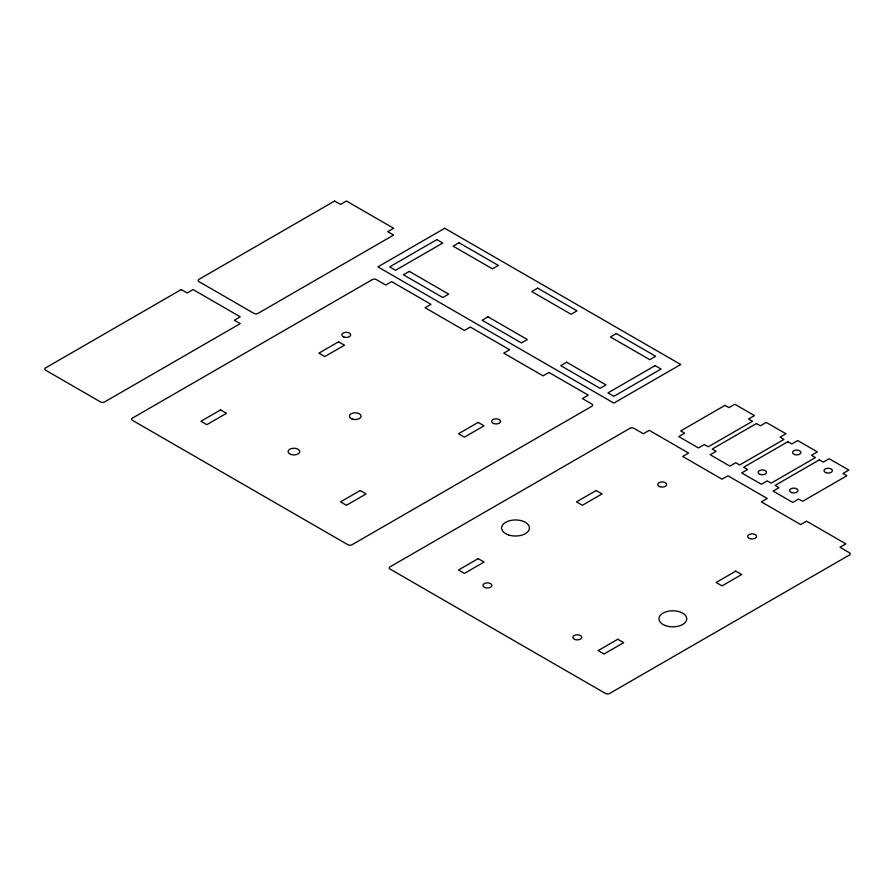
<?xml version="1.0" encoding="UTF-8"?>
<svg xmlns="http://www.w3.org/2000/svg" width="895" height="895" viewBox="0 0 895 895"><rect width="100%" height="100%" fill="white"/><g stroke="black" fill="none" stroke-linecap="round" stroke-linejoin="round"><path stroke-width="1.34" d="M181.249 289.566L45.567 367.912A2.786 1.611 0 0 0 45.567 370.183L100.62 401.967A2.786 1.611 0 0 0 104.558 401.967L240.24 323.632L234.345 320.22L240.24 316.819L193.04 289.566L187.144 292.978L181.249 289.566M334.629 201.017L198.947 279.352A2.786 1.611 0 0 0 198.947 281.623L254.001 313.418A2.786 1.611 0 0 0 257.939 313.418L393.621 235.072L387.725 231.671L393.621 228.27L346.421 201.017L340.525 204.418L334.629 201.017M444.748 228.27L377.891 266.867L613.858 403.097L680.715 364.5L444.748 228.27M436.883 239.614L389.683 266.867L395.59 270.268L442.779 243.026L436.883 239.614M372.387 279.576L132.482 418.088A2.786 1.611 0 0 0 132.482 420.359L347.998 544.786A2.786 1.611 0 0 0 351.936 544.786L591.841 406.285A2.786 1.611 0 0 0 591.841 404.014L582.399 398.566L588.295 395.154L548.971 372.454L543.064 375.855L503.74 353.145L509.635 349.744L470.311 327.033L464.415 330.445L425.08 307.735L430.987 304.334L391.652 281.623L385.756 285.035L376.314 279.576A2.786 1.611 0 0 0 372.387 279.576M409.351 271.409L403.455 274.81L442.779 297.52L448.675 294.108L409.351 271.409M459.001 242.735L453.105 246.147L492.429 268.847L498.336 265.446L459.001 242.735M220.573 409.91L200.905 421.265L206.812 424.678L226.469 413.322L220.573 409.91M338.556 341.8L318.9 353.145L324.795 356.557L344.463 345.201L338.556 341.8M488.01 316.819L482.114 320.22L521.438 342.93L527.334 339.529L488.01 316.819M537.66 288.156L531.764 291.557L571.088 314.268L576.984 310.856L537.66 288.156M566.669 362.229L560.762 365.641L600.097 388.34L605.993 384.939L566.669 362.229M616.319 333.567L610.424 336.967L649.748 359.678L655.643 356.266L616.319 333.567M360.193 490.516L340.525 501.871L346.421 505.283L366.089 493.928L360.193 490.516M478.176 422.406L458.508 433.751L464.415 437.163L484.072 425.807L478.176 422.406M655.151 365.641L607.962 392.883L613.858 396.295L661.058 369.042L655.151 365.641M629.979 428.302L390.086 566.815A2.786 1.611 0 0 0 390.086 569.086L605.602 693.513A2.786 1.611 0 0 0 609.529 693.513L849.433 555.001A2.786 1.611 0 0 0 849.433 552.741L840.002 547.281L845.898 543.88L806.574 521.17L800.667 524.582L761.343 501.871L767.239 498.47L727.915 475.76L722.008 479.172L682.684 456.461L688.579 453.06L649.255 430.35L643.36 433.751L633.917 428.302A2.786 1.611 0 0 0 629.979 428.302M724.961 405.368L680.715 430.92L684.653 433.191L678.757 436.592L698.413 447.947L704.32 444.535L708.247 446.806L752.494 421.265L748.556 418.994L754.463 415.593L734.795 404.238L728.899 407.639L724.961 405.368M478.176 558.637L458.508 569.992L464.415 573.393L484.072 562.049L478.176 558.637M596.159 490.516L576.503 501.871L582.399 505.283L602.066 493.928L596.159 490.516M756.42 423.536L712.185 449.077L716.112 451.348L710.216 454.761L729.884 466.116L735.779 462.704L739.706 464.975L783.953 439.434L780.026 437.163L785.922 433.751L766.254 422.406L760.358 425.807L756.42 423.536M787.891 441.705L743.644 467.246L747.571 469.517L741.675 472.918L761.343 484.273L767.239 480.872L771.177 483.143L815.423 457.591L811.485 455.331L817.381 451.919L797.725 440.564L791.818 443.976L787.891 441.705M819.35 459.862L775.104 485.414L779.042 487.685L773.135 491.086L792.802 502.442L798.709 499.041L802.636 501.301L846.883 475.76L842.945 473.489L848.852 470.088L829.184 458.732L823.288 462.133L819.35 459.862M617.796 639.243L598.128 650.598L604.024 654.01L623.692 642.655L617.796 639.243M735.779 571.122L716.112 582.477L722.008 585.889L741.675 574.534L735.779 571.122M493.85 423.603A4.453 2.573 0 0 0 500.518 421.377A4.453 2.573 0 0 0 493.85 419.151A4.453 2.573 0 0 0 493.85 423.603M344.004 337.091A4.453 2.573 0 0 0 350.683 334.875A4.453 2.573 0 0 0 344.004 332.649A4.453 2.573 0 0 0 344.004 337.091M665.063 625.46A13.906 8.033 0 0 0 686.722 619.385A13.906 8.033 0 0 0 666.775 611.587A13.906 8.033 0 0 0 665.063 625.46M508.584 534.942A13.906 8.033 0 0 0 529.448 527.983A13.906 8.033 0 0 0 508.584 521.035A13.906 8.033 0 0 0 508.584 534.942M791.706 492.608A4.173 2.405 0 0 0 797.96 490.516A4.173 2.405 0 0 0 791.706 488.435A4.173 2.405 0 0 0 791.706 492.608M825.861 472.649A4.173 2.405 0 0 0 832.361 470.826A4.173 2.405 0 0 0 826.376 468.488A4.173 2.405 0 0 0 825.861 472.649M760.235 474.439A4.173 2.405 0 0 0 766.5 472.359A4.173 2.405 0 0 0 760.235 470.267A4.173 2.405 0 0 0 760.235 474.439M794.648 454.57A4.173 2.405 0 0 0 800.913 452.49A4.173 2.405 0 0 0 794.648 450.398A4.173 2.405 0 0 0 794.648 454.57M352.003 418.95A5.84 3.367 0 0 0 361.099 416.399A5.84 3.367 0 0 0 352.719 413.121A5.84 3.367 0 0 0 352.003 418.95M290.651 454.369A5.84 3.367 0 0 0 299.747 451.818A5.84 3.367 0 0 0 291.367 448.552A5.84 3.367 0 0 0 290.651 454.369M659.984 486.712A4.453 2.573 0 0 0 666.663 484.497A4.453 2.573 0 0 0 659.984 482.271A4.453 2.573 0 0 0 659.984 486.712M749.898 538.622A4.453 2.573 0 0 0 756.566 536.396A4.453 2.573 0 0 0 749.898 534.17A4.453 2.573 0 0 0 749.898 538.622M574.814 639.455A4.453 2.573 0 0 0 581.739 637.509A4.453 2.573 0 0 0 575.362 635.014A4.453 2.573 0 0 0 574.814 639.455M484.9 587.545A4.453 2.573 0 0 0 491.836 585.599A4.453 2.573 0 0 0 485.459 583.115A4.453 2.573 0 0 0 484.9 587.545"/></g></svg>
